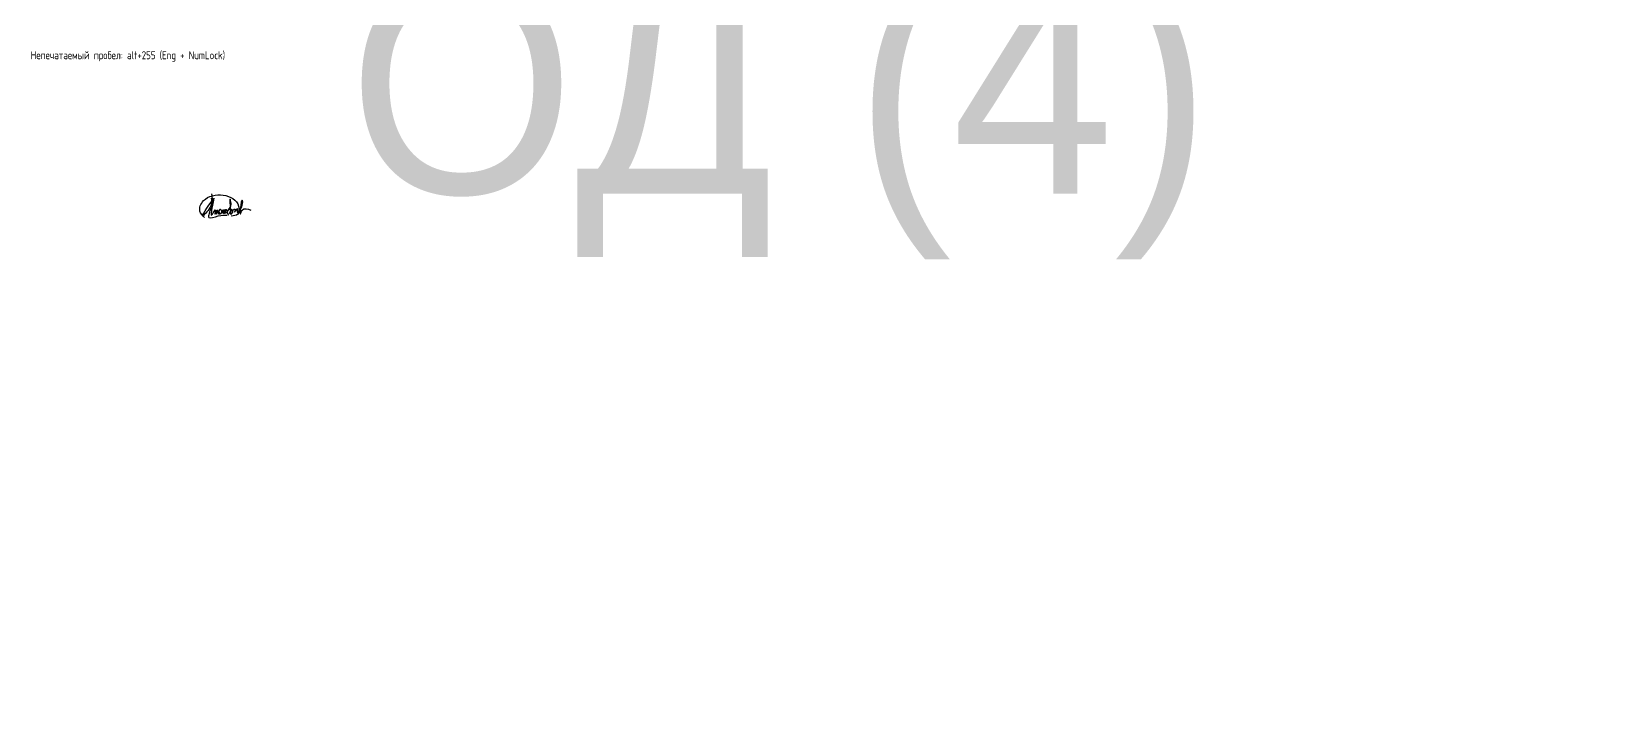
# Paper-space layout 'УГО' of a CAD drawing. Header units: millimetres. Extents: x 0 to 513, y -218 to 297.
# Drawn here: x 21.1 to 512.5, y -218.3 to -5.2 of the extents above; entities that cross this region are included whole.
import ezdxf
from ezdxf.enums import TextEntityAlignment as Align

# ---------------------------------------------------------------- set-up
doc = ezdxf.new("R2018")
doc.units = ezdxf.units.MM
doc.styles.get("Standard").update_dxf_attribs({"font": 'arial.ttf'})
doc.styles.add('Unecom', font='GOST2304A_0.ttf', dxfattribs={"height": 2.5})
doc.styles.add('Штамп$0$Unecom', font='GOST2304A_0.ttf', dxfattribs={"height": 2.5})

# ---------------------------------------------------------------- blocks, each defined once
blk = doc.blocks.new('*U118')
at = {"color": 5, "lineweight": 25}
for points in [[(2.25, -0.49), (0.83, 1.49), (1.98, 4.8), (12.92, 3.08), (12.66, 0.6), (10.58, -0.05)], [(4.34, 5.59), (4.2, 3.23), (1.82, 0.17), (5.07, 5.43)], [(4.43, 6.94), (4.36, 2.74), (3.62, -0.43), (6.54, 0.02), (9.32, 0.27)], [(5.18, 5.58), (4.57, 0.35), (5.54, 1.9)], [(5.59, 1.93), (5.58, 0.57), (5.93, 1.83), (5.96, 0.58), (6.31, 1.91), (6.37, 0.92), (6.7, 0.69), (7.69, 1.45), (7.07, 2.02), (6.78, 1.18), (7.23, 0.76), (7.72, 1.51), (7.67, 1.97), (7.8, 0.92), (7.98, 1.96), (8.12, 0.85), (8.42, 1.81), (8.4, 2), (8.53, 0.94), (8.73, 0.97), (9, 1), (9.38, 1.66), (8.84, 1.97), (8.95, 1.06), (9.62, 1.73), (10.56, 3.63), (10.35, 5.12), (10.47, 0.33)], [(9.88, 0.29), (9.44, 1.25), (10.59, 2.1), (10.92, 0.94), (10.1, 0.83), (11.86, 2.03), (11.61, 1.18), (12.58, 2.31), (12.46, 1.41), (14.05, 3.35), (14.02, 4.97), (13.47, 0.67), (14.06, 1.84), (16.72, 1.85)]]:
    blk.add_spline(points, degree=3, dxfattribs=at)
blk = doc.blocks.new('Штамп')
blk.add_blockref('*U118', (52.88, -67.75))
at = {"layer": 'Defpoints', "insert": (0.84, -16.31), "char_height": 2.5, "width": 141.141, "attachment_point": 1, "style": 'Штамп$0$Unecom'}
blk.add_mtext('Непечатаемый пробел: alt+255 (Eng + NumLock)', dxfattribs=at)
blk = doc.blocks.new('*U76')
blk.add_blockref('Штамп', (20, 5))
at = {"char_height": 2.5, "width": 20, "attachment_point": 4, "style": 'Unecom'}
for s, insert in [('\\pi1; ', (250, -133.18)), ('\\pi1; ', (250, -133.18)), ('\\pxi0.4; ', (250, -133.18)), ('\\pi1; ', (512.53, -218.32)), ('\\pi1; ', (512.53, -218.32)), ('\\pxi0.4; ', (512.53, -218.32))]:
    blk.add_mtext(s, dxfattribs=dict(at, insert=insert))
at = {"style": 'Unecom'}
blk.add_attdef('ЛИСТ_№', text='', height=2.5, dxfattribs=at).set_placement((177.5, 25), align=Align.MIDDLE_CENTER)
blk.add_attdef('КОЛ-ВО_ЛИСТОВ', text='', height=2.5, dxfattribs=at).set_placement((194.71, 23.69), align=Align.CENTER)
at = {"lineweight": 30, "flags": 104}
blk.add_attdef('ОПИСАНИЕ_ЛИСТА', text='', height=2.5, dxfattribs=at).set_placement((119.93, 12.53), align=Align.MIDDLE_CENTER)
at = {"style": 'Unecom', "flags": 8}
blk.add_attdef('ФОРМАТ_БУМАГИ', (169.38, 1.29), '', height=2.5, dxfattribs=at)

psp = doc.layouts.new('УГО')

# ---------------------------------------------------------------- block references
ref = psp.add_blockref('*U76', (0, 0))
lines = psp.add_mtext('ОД (4)', dxfattribs={"insert": (119.93, 12.53), "char_height": 68.284, "attachment_point": 1})
ref.add_attrib('ОПИСАНИЕ_ЛИСТА', '', (119.93, 12.53), dxfattribs={"flags": 104}).embed_mtext(lines)

doc.saveas('drawing.dxf')
